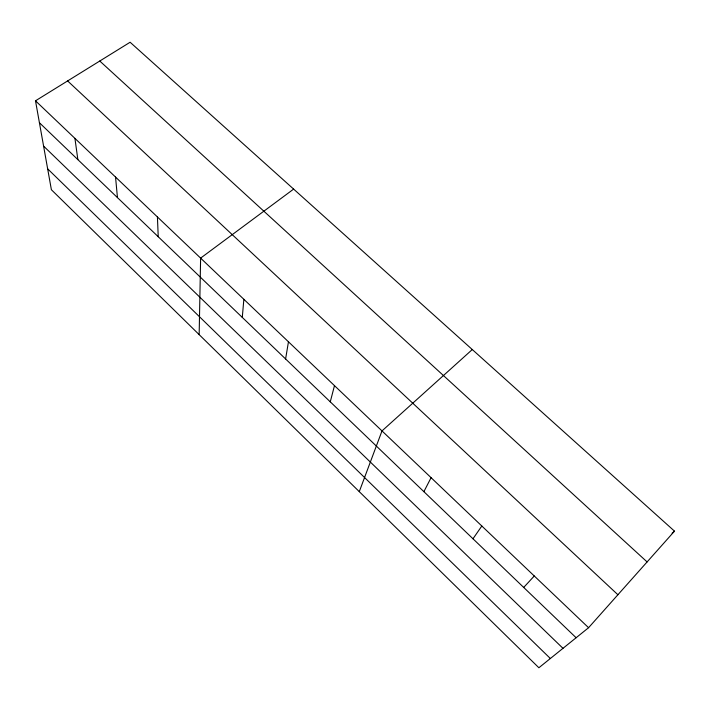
<?xml version="1.0" encoding="UTF-8"?>
<svg xmlns="http://www.w3.org/2000/svg" width="710" height="710" viewBox="0 0 710 710"><rect width="100%" height="100%" fill="white"/><g stroke="black" fill="none" stroke-linecap="round" stroke-linejoin="round"><path stroke-width="1.06" d="M199.155 334.632L200.619 258.112L293.638 189.1M242.287 317.405L243.858 299.309M285.606 358.976L288.455 341.794M330.274 401.833L334.481 385.645M359.278 491.648L381.998 430.917L472.283 349.542M423.888 491.666L431.085 477.679M472.984 538.775L481.824 526.012M588.572 627.711L674.5 531.151L130.116 42.245L35.5 100.811L51.386 189.73L538.881 667.755L588.572 627.711L35.5 100.811M523.696 587.436L534.284 575.987M672.104 533.21L674.5 531.151M99.773 61.025L647.103 561.929M67.619 80.931L617.904 594.74M39.414 122.732L576.121 637.74M43.594 146.109L562.986 648.328M47.659 168.847L550.356 658.507M74.923 138.37L77.86 159.626M115.544 177.065L117.452 197.611M157.425 216.967L158.232 236.741"/></g></svg>
